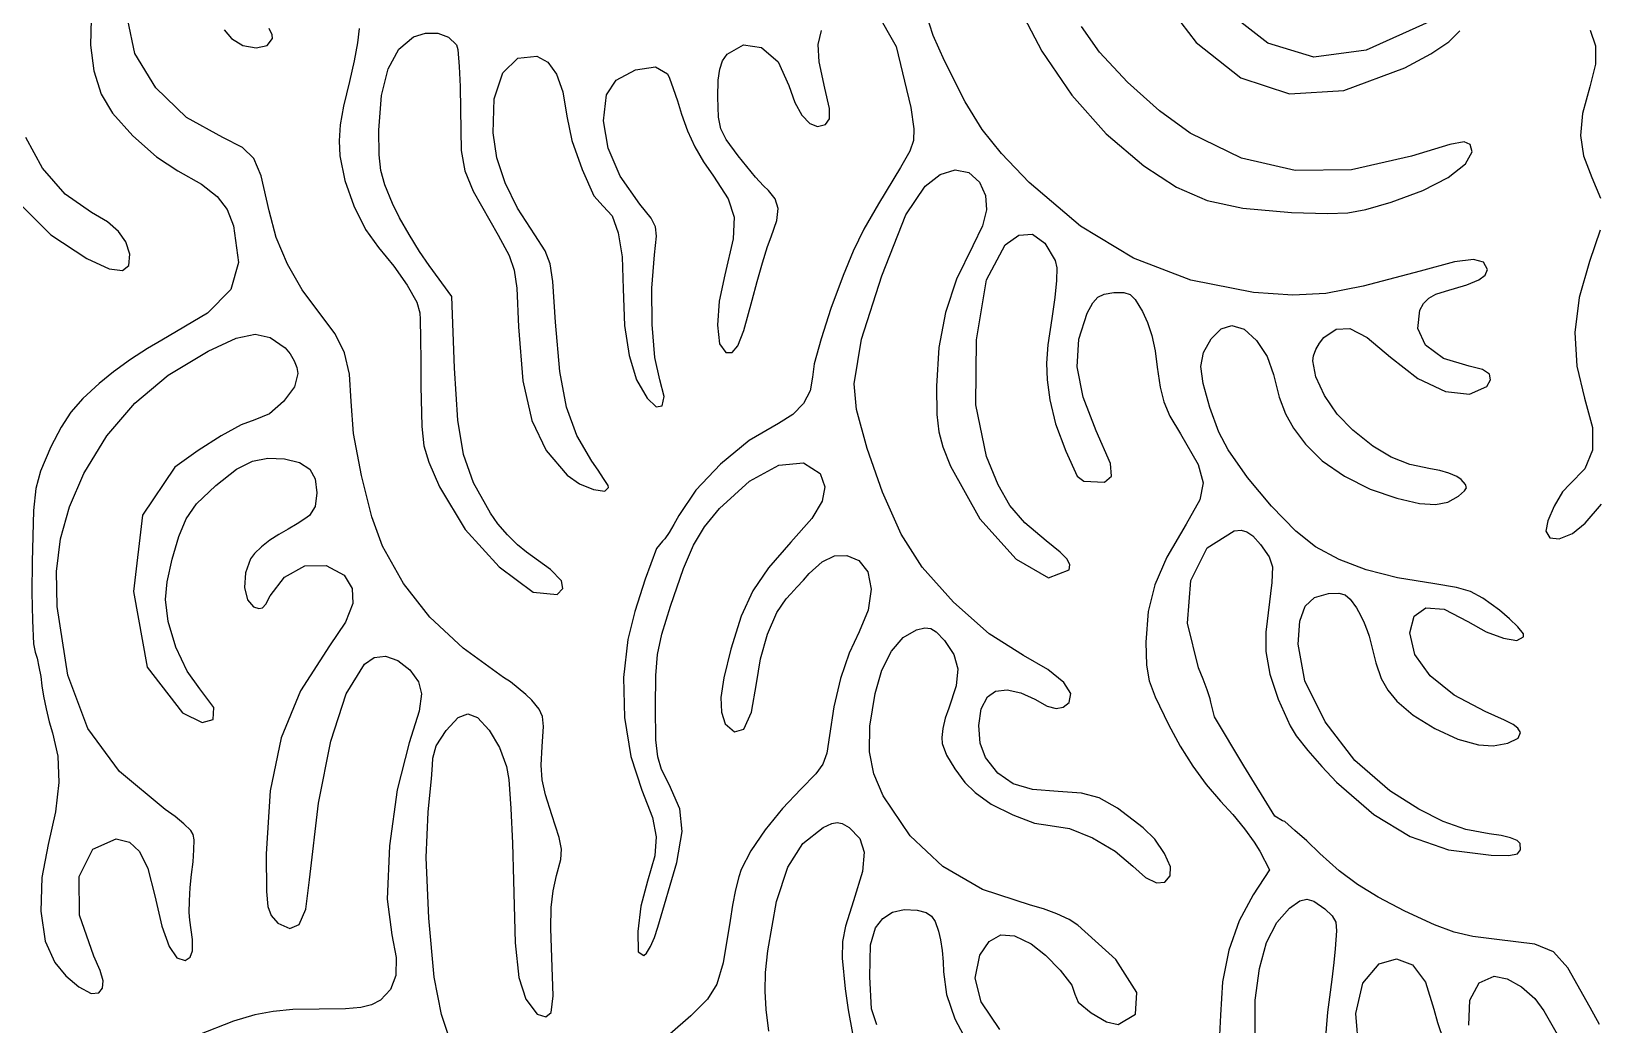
# Model space of a CAD drawing. Extents: x -744 to 286, y -828 to 175.
# Drawn here: x -514.6 to -191.9, y -233.7 to -29.1 of the extents above; entities that cross this region are included whole.
import ezdxf

# ---------------------------------------------------------------- set-up
doc = ezdxf.new("R2010")
doc.units = 0
doc.layers.get('0').update_dxf_attribs({"linetype": 'CONTINUOUS'})

msp = doc.modelspace()

# ---------------------------------------------------------------- linework, layer by layer
for p, q in [((-340.7, -24.88), (-336.54, -32.24)), ((-328.88, -29.93), (-330.39, -25.31)), ((-311.68, -23.33), (-306.54, -33.18)), ((-260, -31.54), (-269.27, -24.29)), ((-502.32, -26.62), (-502.43, -31.96)), ((-493.29, -33.69), (-494.75, -26.79)), ((-474.89, -28.75), (-473.37, -30.56)), ((-465.04, -29.78), (-465.64, -28.49)), ((-447.1, -28.52), (-447.44, -31.46)), ((-352.61, -31.79), (-351.9, -28.91)), ((-294.65, -33.38), (-298.33, -28.09)), ((-277.89, -27.3), (-274.73, -31.38)), ((-226.75, -27.12), (-239.76, -32.99)), ((-222.72, -31.23), (-220.44, -29.02)), ((-193.59, -28.88), (-192.49, -32.07)), ((-502.43, -31.96), (-501.73, -37.26)), ((-473.37, -30.56), (-471.06, -32)), ((-471.06, -32), (-468.32, -32.52)), ((-468.32, -32.52), (-466.04, -32.01)), ((-466.04, -32.01), (-464.97, -30.6)), ((-464.97, -30.6), (-465.04, -29.78)), ((-447.44, -31.46), (-448.12, -35.14)), ((-438.92, -32.8), (-435.89, -30.25)), ((-435.89, -30.25), (-433.43, -29.44)), ((-433.43, -29.44), (-430.9, -29.47)), ((-430.9, -29.47), (-428.68, -30.32)), ((-428.68, -30.32), (-427.09, -31.86)), ((-427.09, -31.86), (-426.76, -32.84)), ((-371.34, -33.78), (-367.99, -31.88)), ((-367.99, -31.88), (-364.23, -32.39)), ((-352.4, -35.4), (-352.61, -31.79)), ((-336.54, -32.24), (-333.53, -44.75)), ((-326.58, -35.17), (-328.88, -29.93)), ((-274.73, -31.38), (-265.54, -38.64)), ((-250.48, -34.43), (-260, -31.54)), ((-226.42, -33.74), (-222.72, -31.23)), ((-192.49, -32.07), (-192.53, -35.88)), ((-488.98, -40.75), (-493.29, -33.69)), ((-448.12, -35.14), (-449.13, -39.42)), ((-441.12, -36.81), (-438.92, -32.8)), ((-426.76, -32.84), (-426.5, -36.31)), ((-417.51, -37.63), (-414.42, -34.65)), ((-414.42, -34.65), (-410.53, -34.19)), ((-410.53, -34.19), (-408.25, -35.45)), ((-408.25, -35.45), (-406.46, -37.89)), ((-372.85, -36.86), (-372.27, -35.17)), ((-372.27, -35.17), (-371.34, -33.78)), ((-364.23, -32.39), (-360.83, -35.39)), ((-360.83, -35.39), (-358.61, -40.22)), ((-351.21, -40.82), (-352.4, -35.4)), ((-322.28, -43.61), (-326.58, -35.17)), ((-306.54, -33.18), (-300.34, -42.22)), ((-288.88, -39.56), (-294.65, -33.38)), ((-239.76, -32.99), (-250.48, -34.43)), ((-231.75, -36.62), (-226.42, -33.74)), ((-501.73, -37.26), (-500.23, -42.05)), ((-442.5, -42.34), (-441.12, -36.81)), ((-426.5, -36.31), (-426.31, -40.48)), ((-419.31, -42.99), (-417.51, -37.63)), ((-406.46, -37.89), (-405.14, -41.57)), ((-394.17, -39.18), (-390.21, -37.02)), ((-390.21, -37.02), (-386.11, -36.42)), ((-386.11, -36.42), (-383.62, -37.86)), ((-383.62, -37.86), (-383.2, -38.73)), ((-383.2, -38.73), (-382.43, -40.85)), ((-373.15, -39.17), (-372.85, -36.86)), ((-265.54, -38.64), (-255.49, -41.98)), ((-244.31, -41.28), (-231.75, -36.62)), ((-192.53, -35.88), (-193.7, -40.54)), ((-482.65, -46.86), (-488.98, -40.75)), ((-449.13, -39.42), (-450.34, -44.51)), ((-426.31, -40.48), (-426.25, -45.17)), ((-405.14, -41.57), (-404.31, -46.59)), ((-396.16, -42.17), (-394.17, -39.18)), ((-382.43, -40.85), (-381.56, -43.4)), ((-373.24, -42.62), (-373.15, -39.17)), ((-358.61, -40.22), (-357.4, -43.72)), ((-350.27, -44.97), (-351.21, -40.82)), ((-282.29, -45.49), (-288.88, -39.56)), ((-255.49, -41.98), (-244.31, -41.28)), ((-193.7, -40.54), (-195.2, -46.04)), ((-500.23, -42.05), (-497.92, -45.94)), ((-450.34, -44.51), (-451.01, -48.37)), ((-443.03, -49.48), (-442.5, -42.34)), ((-426.25, -45.17), (-426.08, -53.64)), ((-419.53, -50.02), (-419.31, -42.99)), ((-396.8, -47.54), (-396.16, -42.17)), ((-381.56, -43.4), (-380.7, -46.17)), ((-373.11, -46.76), (-373.24, -42.62)), ((-357.4, -43.72), (-355.94, -46.39)), ((-350.26, -47.14), (-350.27, -44.97)), ((-333.53, -44.75), (-332.89, -49.16)), ((-318.8, -49.28), (-322.28, -43.61)), ((-300.34, -42.22), (-293.28, -50.18)), ((-497.92, -45.94), (-493.71, -50.63)), ((-475.21, -50.98), (-482.65, -46.86)), ((-451.01, -48.37), (-451.23, -51.62)), ((-404.31, -46.59), (-403.3, -51.58)), ((-395.85, -53.17), (-396.8, -47.54)), ((-380.7, -46.17), (-379.51, -49.56)), ((-372.63, -49.16), (-373.11, -46.76)), ((-355.94, -46.39), (-354.33, -48.1)), ((-354.33, -48.1), (-352.69, -48.67)), ((-352.69, -48.67), (-351.06, -48.25)), ((-351.06, -48.25), (-350.26, -47.14)), ((-275.96, -50.05), (-282.29, -45.49)), ((-195.2, -46.04), (-195.61, -50.55)), ((-512.33, -57.29), (-515.75, -50.98)), ((-493.71, -50.63), (-488.87, -54.97)), ((-471.13, -52.99), (-475.21, -50.98)), ((-451.23, -51.62), (-451.07, -54.75)), ((-443, -54.52), (-443.03, -49.48)), ((-418.73, -55.14), (-419.53, -50.02)), ((-403.3, -51.58), (-401.21, -57.57)), ((-379.51, -49.56), (-378, -52.86)), ((-371.53, -51.35), (-372.63, -49.16)), ((-369.05, -54.76), (-371.53, -51.35)), ((-332.96, -51.59), (-333.7, -53.8)), ((-332.89, -49.16), (-332.96, -51.59)), ((-314.85, -54.24), (-318.8, -49.28)), ((-293.28, -50.18), (-285.54, -56.83)), ((-265.38, -55.21), (-275.96, -50.05)), ((-195.61, -50.55), (-194.98, -54.73)), ((-468.8, -55.28), (-471.13, -52.99)), ((-451.07, -54.75), (-450.08, -59.81)), ((-442.66, -57.78), (-443, -54.52)), ((-426.08, -53.64), (-425.38, -57.86)), ((-393.33, -58.92), (-395.85, -53.17)), ((-378, -52.86), (-376.21, -56)), ((-367.29, -56.96), (-369.05, -54.76)), ((-333.7, -53.8), (-335.64, -57.17)), ((-309.1, -60.23), (-314.85, -54.24)), ((-230.36, -54.83), (-242.76, -57.59)), ((-222.52, -52.4), (-230.36, -54.83)), ((-219.54, -51.84), (-222.52, -52.4)), ((-218.3, -52.41), (-219.54, -51.84)), ((-219.25, -56.4), (-217.93, -53.88)), ((-217.93, -53.88), (-218.3, -52.41)), ((-194.98, -54.73), (-193.27, -59.17)), ((-507.65, -62.65), (-512.33, -57.29)), ((-488.87, -54.97), (-484.46, -57.82)), ((-484.46, -57.82), (-479.56, -60.58)), ((-467.27, -58.88), (-468.8, -55.28)), ((-441.84, -60.74), (-442.66, -57.78)), ((-425.38, -57.86), (-423.62, -62.04)), ((-417.06, -60.27), (-418.73, -55.14)), ((-401.21, -57.57), (-398.76, -63)), ((-376.21, -56), (-374.17, -58.93)), ((-365.49, -59.1), (-367.29, -56.96)), ((-335.64, -57.17), (-340.19, -64.63)), ((-327.47, -58.56), (-324.34, -57.6)), ((-324.34, -57.6), (-321.54, -58.17)), ((-285.54, -56.83), (-278.78, -61.19)), ((-254.38, -57.73), (-265.38, -55.21)), ((-242.76, -57.59), (-254.38, -57.73)), ((-222.86, -59.17), (-219.25, -56.4)), ((-479.56, -60.58), (-476.38, -63.09)), ((-465.67, -66.1), (-467.27, -58.88)), ((-450.08, -59.81), (-448.24, -65.07)), ((-440.26, -64.57), (-441.84, -60.74)), ((-414.48, -65.53), (-417.06, -60.27)), ((-389.28, -64.66), (-393.33, -58.92)), ((-374.17, -58.93), (-371.11, -63.59)), ((-363.86, -60.9), (-365.49, -59.1)), ((-362.8, -61.91), (-363.86, -60.9)), ((-334.52, -66.92), (-330.54, -60.96)), ((-330.54, -60.96), (-327.47, -58.56)), ((-321.54, -58.17), (-319.36, -60.14)), ((-319.36, -60.14), (-318.13, -62.92)), ((-298.58, -69.21), (-309.1, -60.23)), ((-278.78, -61.19), (-272.46, -63.91)), ((-228.08, -61.89), (-222.86, -59.17)), ((-193.27, -59.17), (-191.46, -63.47)), ((-502.2, -66.44), (-507.65, -62.65)), ((-476.38, -63.09), (-474.31, -65.81)), ((-423.62, -62.04), (-418.49, -71.07)), ((-398.76, -63), (-396.83, -65.12)), ((-371.11, -63.59), (-369.89, -67.37)), ((-361.41, -63.62), (-362.8, -61.91)), ((-360.85, -65.58), (-361.41, -63.62)), ((-318.13, -62.92), (-317.9, -65.83)), ((-272.46, -63.91), (-265.14, -65.5)), ((-239.79, -65.81), (-234.59, -64.31)), ((-234.59, -64.31), (-228.08, -61.89)), ((-516.5, -65.09), (-510.61, -71.02)), ((-498.95, -68.36), (-502.2, -66.44)), ((-474.31, -65.81), (-472.97, -69.14)), ((-464.21, -71.53), (-465.67, -66.1)), ((-448.24, -65.07), (-445.82, -69.9)), ((-438.81, -67.48), (-440.26, -64.57)), ((-436.83, -70.97), (-438.81, -67.48)), ((-410.92, -71.02), (-414.48, -65.53)), ((-396.83, -65.12), (-395.02, -67.11)), ((-395.02, -67.11), (-393.75, -70.59)), ((-386.96, -67.6), (-389.28, -64.66)), ((-386.1, -69.34), (-386.96, -67.6)), ((-369.89, -67.37), (-370.07, -71.83)), ((-361.12, -68.07), (-360.85, -65.58)), ((-340.19, -64.63), (-343.16, -69.86)), ((-339.48, -79.43), (-334.52, -66.92)), ((-317.9, -65.83), (-318.73, -69.17)), ((-265.14, -65.5), (-255.09, -66.38)), ((-255.09, -66.38), (-247.72, -66.64)), ((-247.72, -66.64), (-243.51, -66.48)), ((-243.51, -66.48), (-239.79, -65.81)), ((-496.67, -70.32), (-498.95, -68.36)), ((-495.19, -72.48), (-496.67, -70.32)), ((-472.97, -69.14), (-471.97, -76.68)), ((-445.82, -69.9), (-443.1, -73.65)), ((-434.68, -74.45), (-436.83, -70.97)), ((-393.75, -70.59), (-392.98, -75.53)), ((-385.9, -71.3), (-386.1, -69.34)), ((-362.28, -71.4), (-361.12, -68.07)), ((-343.16, -69.86), (-345.38, -74.4)), ((-318.73, -69.17), (-320.7, -73.25)), ((-311.24, -71.05), (-308.46, -70.9)), ((-308.46, -70.9), (-305.89, -72.7)), ((-287.62, -75.85), (-298.58, -69.21)), ((-191.56, -70.06), (-193.75, -76.51)), ((-510.61, -71.02), (-503.17, -75.86)), ((-494.37, -74.99), (-495.19, -72.48)), ((-461.89, -77.04), (-464.21, -71.53)), ((-443.1, -73.65), (-439.95, -77.45)), ((-418.49, -71.07), (-416.23, -75.3)), ((-408.83, -74.31), (-410.92, -71.02)), ((-386.28, -75.16), (-385.9, -71.3)), ((-370.07, -71.83), (-371.82, -79.22)), ((-364.06, -76.76), (-363.02, -73.41)), ((-363.02, -73.41), (-362.28, -71.4)), ((-320.7, -73.25), (-324.07, -80.14)), ((-317.91, -80.25), (-314.04, -73.05)), ((-314.04, -73.05), (-311.24, -71.05)), ((-305.89, -72.7), (-303.77, -76.33)), ((-503.17, -75.86), (-498.58, -77.98)), ((-495.86, -78.38), (-494.54, -77.33)), ((-494.54, -77.33), (-494.37, -74.99)), ((-471.97, -76.68), (-473.57, -82.26)), ((-458.83, -82.35), (-461.89, -77.04)), ((-439.95, -77.45), (-437.23, -81.37)), ((-432.69, -77.36), (-434.68, -74.45)), ((-428.03, -83.74), (-432.69, -77.36)), ((-416.23, -75.3), (-415.18, -78.3)), ((-407.79, -76.97), (-408.83, -74.31)), ((-407.22, -80.6), (-407.79, -76.97)), ((-392.98, -75.53), (-392.75, -82.15)), ((-386.83, -82), (-386.28, -75.16)), ((-365.17, -80.62), (-364.06, -76.76)), ((-345.38, -74.4), (-347.45, -79.37)), ((-303.77, -76.33), (-303.46, -77.8)), ((-275.86, -80.34), (-287.62, -75.85)), ((-221.55, -76.6), (-228.58, -78.46)), ((-217.63, -76.09), (-221.55, -76.6)), ((-215.58, -76.66), (-217.63, -76.09)), ((-214.75, -78.16), (-215.58, -76.66)), ((-193.75, -76.51), (-195.87, -83.93)), ((-498.58, -77.98), (-495.86, -78.38)), ((-415.18, -78.3), (-414.66, -82)), ((-406.65, -89.02), (-407.22, -80.6)), ((-371.82, -79.22), (-372.98, -84.67)), ((-366.2, -84.5), (-365.17, -80.62)), ((-347.45, -79.37), (-349.95, -86.2)), ((-343.65, -92.5), (-339.48, -79.43)), ((-324.07, -80.14), (-326.37, -86.98)), ((-319.97, -92.67), (-317.91, -80.25)), ((-303.51, -80.43), (-303.84, -83.89)), ((-303.46, -77.8), (-303.51, -80.43)), ((-262.94, -82.86), (-275.86, -80.34)), ((-228.58, -78.46), (-240.34, -81.61)), ((-219.01, -81.32), (-216.54, -80.31)), ((-216.54, -80.31), (-215.21, -79.32)), ((-215.21, -79.32), (-214.75, -78.16)), ((-473.57, -82.26), (-478.31, -87.13)), ((-455.18, -87.2), (-458.83, -82.35)), ((-437.23, -81.37), (-435.23, -84.88)), ((-427.47, -98.46), (-428.03, -83.74)), ((-414.66, -82), (-414.28, -89.95)), ((-392.75, -82.15), (-392.45, -89.66)), ((-386.79, -89.47), (-386.83, -82)), ((-303.84, -83.89), (-304.48, -88.23)), ((-296, -85.01), (-294.96, -83.84)), ((-294.96, -83.84), (-293.66, -83.21)), ((-293.66, -83.21), (-291.71, -82.88)), ((-291.71, -82.88), (-289.62, -82.86)), ((-289.62, -82.86), (-288.35, -83.29)), ((-288.35, -83.29), (-287.29, -84.35)), ((-254.81, -83.41), (-262.94, -82.86)), ((-248.05, -83.07), (-254.81, -83.41)), ((-240.34, -81.61), (-248.05, -83.07)), ((-226.85, -84.07), (-225.4, -83.26)), ((-225.4, -83.26), (-223.38, -82.58)), ((-223.38, -82.58), (-219.01, -81.32)), ((-478.31, -87.13), (-487.75, -92.7)), ((-435.23, -84.88), (-434.63, -87.08)), ((-434.63, -87.08), (-434.58, -88.46)), ((-372.98, -84.67), (-373.32, -89.59)), ((-367.89, -90.7), (-366.2, -84.5)), ((-349.95, -86.2), (-351.97, -92.42)), ((-326.37, -86.98), (-327.7, -94.19)), ((-297.19, -87.17), (-296, -85.01)), ((-287.29, -84.35), (-285.81, -86.78)), ((-285.81, -86.78), (-284.75, -89.05)), ((-229.12, -90.3), (-228.68, -86.51)), ((-228.68, -86.51), (-227.9, -85.12)), ((-227.9, -85.12), (-226.85, -84.07)), ((-195.87, -83.93), (-196.74, -91.15)), ((-452.05, -91.41), (-455.18, -87.2)), ((-434.58, -88.46), (-434.51, -92.38)), ((-414.28, -89.95), (-413.4, -101.08)), ((-405.76, -99.18), (-406.65, -89.02)), ((-392.45, -89.66), (-391.52, -95.88)), ((-386.24, -96.31), (-386.79, -89.47)), ((-373.32, -89.59), (-372.88, -93.43)), ((-304.48, -88.23), (-305.29, -93.66)), ((-298.93, -92.49), (-297.19, -87.17)), ((-284.75, -89.05), (-283.87, -91.77)), ((-271.68, -92.42), (-269.56, -90.37)), ((-269.56, -90.37), (-267.36, -89.67)), ((-267.36, -89.67), (-264.87, -90.44)), ((-245.94, -90.41), (-243.07, -90.33)), ((-243.07, -90.33), (-239.52, -92.14)), ((-227.49, -93.74), (-229.12, -90.3)), ((-487.75, -92.7), (-490.7, -94.39)), ((-478.24, -94.97), (-472.42, -92.31)), ((-472.42, -92.31), (-468.52, -91.47)), ((-468.52, -91.47), (-465.41, -92.13)), ((-465.41, -92.13), (-462.38, -94.31)), ((-450.13, -95.32), (-452.05, -91.41)), ((-434.51, -92.38), (-434.44, -97.04)), ((-372.88, -93.43), (-371.57, -95.28)), ((-369.13, -93.9), (-367.89, -90.7)), ((-351.97, -92.42), (-353.4, -97.57)), ((-345.16, -101.67), (-343.65, -92.5)), ((-320.12, -106), (-319.97, -92.67)), ((-299.23, -98.19), (-298.93, -92.49)), ((-283.87, -91.77), (-283.19, -94.87)), ((-273.22, -95.23), (-271.68, -92.42)), ((-264.87, -90.44), (-262.31, -92.75)), ((-262.31, -92.75), (-260.15, -96.05)), ((-250.07, -94.66), (-249.35, -93.32)), ((-249.35, -93.32), (-248.48, -92.15)), ((-248.48, -92.15), (-245.94, -90.41)), ((-239.52, -92.14), (-234.75, -96.21)), ((-196.74, -91.15), (-196.37, -98.09)), ((-494.22, -96.71), (-497.73, -99.24)), ((-490.7, -94.39), (-494.22, -96.71)), ((-486.42, -99.93), (-478.24, -94.97)), ((-462.38, -94.31), (-461.34, -95.54)), ((-461.34, -95.54), (-460.5, -96.95)), ((-449.12, -99.69), (-450.13, -95.32)), ((-391.52, -95.88), (-389.98, -100.88)), ((-385.18, -100.87), (-386.24, -96.31)), ((-371.57, -95.28), (-370.3, -95.25)), ((-370.3, -95.25), (-369.13, -93.9)), ((-327.7, -94.19), (-328.18, -102.17)), ((-305.29, -93.66), (-305.58, -97.46)), ((-283.19, -94.87), (-282.74, -98.28)), ((-273.75, -98.15), (-273.22, -95.23)), ((-260.15, -96.05), (-258.83, -99.79)), ((-250.72, -96.98), (-250.57, -95.95)), ((-250.57, -95.95), (-250.07, -94.66)), ((-234.75, -96.21), (-229.1, -100.63)), ((-223.83, -96.45), (-227.49, -93.74)), ((-218.53, -98.08), (-223.83, -96.45)), ((-497.73, -99.24), (-500.66, -101.6)), ((-493.34, -105.71), (-486.42, -99.93)), ((-460.5, -96.95), (-459.93, -98.36)), ((-459.75, -99.59), (-460.46, -102.33)), ((-459.93, -98.36), (-459.75, -99.59)), ((-448.77, -105.33), (-449.12, -99.69)), ((-434.44, -97.04), (-434.38, -102.17)), ((-426.79, -109.17), (-427.47, -98.46)), ((-404.38, -106.52), (-405.76, -99.18)), ((-353.4, -97.57), (-353.75, -100.31)), ((-305.58, -97.46), (-305.45, -100.89)), ((-298.04, -104.44), (-299.23, -98.19)), ((-282.74, -98.28), (-282.18, -102.39)), ((-273.33, -101.6), (-273.75, -98.15)), ((-258.83, -99.79), (-257.63, -104.48)), ((-250.12, -100.25), (-250.72, -96.98)), ((-215.8, -98.77), (-218.53, -98.08)), ((-214.36, -99.73), (-215.8, -98.77)), ((-214.1, -100.91), (-214.36, -99.73)), ((-196.37, -98.09), (-194.75, -104.67)), ((-500.66, -101.6), (-504.05, -104.74)), ((-460.46, -102.33), (-462.66, -105.34)), ((-434.38, -102.17), (-434.21, -110.5)), ((-413.4, -101.08), (-411.58, -109.24)), ((-389.98, -100.88), (-387.8, -104.67)), ((-384.27, -104.3), (-385.18, -100.87)), ((-354.21, -103.16), (-355.57, -105.77)), ((-353.75, -100.31), (-354.21, -103.16)), ((-344.71, -106.96), (-345.16, -101.67)), ((-328.18, -102.17), (-328.12, -108.03)), ((-305.45, -100.89), (-304.9, -104.98)), ((-282.18, -102.39), (-281.4, -105.43)), ((-271.9, -106.61), (-273.33, -101.6)), ((-248.32, -104.09), (-250.12, -100.25)), ((-229.1, -100.63), (-223.39, -103.27)), ((-223.39, -103.27), (-218.43, -103.85)), ((-218.43, -103.85), (-214.91, -102.26)), ((-214.91, -102.26), (-214.1, -100.91)), ((-504.05, -104.74), (-506.49, -107.52)), ((-499.1, -112.44), (-493.34, -105.71)), ((-462.66, -105.34), (-465.61, -107.86)), ((-448.26, -111.92), (-448.77, -105.33)), ((-387.8, -104.67), (-385.93, -106.43)), ((-385.93, -106.43), (-384.68, -106.2)), ((-384.68, -106.2), (-384.27, -104.3)), ((-355.57, -105.77), (-357.78, -108.03)), ((-317.92, -116.67), (-320.12, -106)), ((-304.9, -104.98), (-303.68, -109.94)), ((-295.35, -111.37), (-298.04, -104.44)), ((-281.4, -105.43), (-280.13, -108.34)), ((-257.63, -104.48), (-256.37, -107.85)), ((-245.67, -107.94), (-248.32, -104.09)), ((-194.75, -104.67), (-193.15, -110.68)), ((-506.49, -107.52), (-508.51, -110.6)), ((-468.61, -109.14), (-471.38, -110.13)), ((-465.61, -107.86), (-468.61, -109.14)), ((-425.61, -116.26), (-426.79, -109.17)), ((-411.58, -109.24), (-408.62, -115.46)), ((-402.28, -112.34), (-404.38, -106.52)), ((-357.78, -108.03), (-360.75, -109.86)), ((-342.52, -115.03), (-344.71, -106.96)), ((-328.12, -108.03), (-327.76, -111.6)), ((-280.13, -108.34), (-277.99, -112.03)), ((-270.04, -111.64), (-271.9, -106.61)), ((-256.37, -107.85), (-254.71, -110.8)), ((-242.49, -111.25), (-245.67, -107.94)), ((-508.51, -110.6), (-510.59, -114.65)), ((-503.82, -120.19), (-499.1, -112.44)), ((-475.54, -112.41), (-480.27, -115.4)), ((-471.38, -110.13), (-475.54, -112.41)), ((-446.66, -120.57), (-448.26, -111.92)), ((-434.21, -110.5), (-433.78, -114.48)), ((-399.18, -117.63), (-402.28, -112.34)), ((-360.75, -109.86), (-366.77, -113.4)), ((-327.76, -111.6), (-326.94, -114.7)), ((-303.68, -109.94), (-301.59, -115.6)), ((-292.38, -118.08), (-295.35, -111.37)), ((-277.99, -112.03), (-274.36, -118.33)), ((-268.14, -115.33), (-270.04, -111.64)), ((-254.71, -110.8), (-252.25, -114.1)), ((-238.35, -114.56), (-242.49, -111.25)), ((-193.15, -110.68), (-193.13, -115.39)), ((-510.59, -114.65), (-512.75, -119.68)), ((-480.27, -115.4), (-485.05, -118.85)), ((-433.78, -114.48), (-432.79, -117.86)), ((-408.62, -115.46), (-404.26, -120.53)), ((-366.77, -113.4), (-372.71, -118.22)), ((-339.32, -124.03), (-342.52, -115.03)), ((-326.94, -114.7), (-325.34, -118.67)), ((-301.59, -115.6), (-299.26, -120.73)), ((-264.19, -121), (-268.14, -115.33)), ((-252.25, -114.1), (-248.76, -117.56)), ((-234.58, -116.84), (-238.35, -114.56)), ((-193.13, -115.39), (-194.69, -119.19)), ((-485.05, -118.85), (-491.72, -128.74)), ((-476.65, -122.66), (-472.36, -119.28)), ((-472.36, -119.28), (-469.08, -117.62)), ((-469.08, -117.62), (-465.92, -117)), ((-465.92, -117), (-462.5, -117.13)), ((-462.5, -117.13), (-459.4, -117.92)), ((-459.4, -117.92), (-457.28, -119.29)), ((-457.28, -119.29), (-456.15, -121.26)), ((-432.79, -117.86), (-430.57, -122.91)), ((-423.54, -122.09), (-425.61, -116.26)), ((-397.87, -119.51), (-399.18, -117.63)), ((-372.71, -118.22), (-377.81, -123.61)), ((-366.73, -121.74), (-360.66, -118.48)), ((-360.66, -118.48), (-355.6, -117.98)), ((-355.6, -117.98), (-352.17, -120.16)), ((-325.34, -118.67), (-319.26, -129.49)), ((-315.54, -122.52), (-317.92, -116.67)), ((-292.17, -120.75), (-292.38, -118.08)), ((-274.36, -118.33), (-273.31, -122.07)), ((-248.76, -117.56), (-244.19, -120.74)), ((-230.77, -118.32), (-234.58, -116.84)), ((-226.51, -119.19), (-230.77, -118.32)), ((-224.57, -119.54), (-226.51, -119.19)), ((-194.69, -119.19), (-197.82, -122.39)), ((-512.75, -119.68), (-513.72, -123.26)), ((-506.78, -127.03), (-503.82, -120.19)), ((-456.15, -121.26), (-455.8, -124.15)), ((-444.53, -129.08), (-446.66, -120.57)), ((-420.09, -128.35), (-423.54, -122.09)), ((-404.26, -120.53), (-401.73, -122.29)), ((-401.73, -122.29), (-398.83, -123.5)), ((-396.76, -121.19), (-397.87, -119.51)), ((-395.86, -122.63), (-396.76, -121.19)), ((-395.75, -123.04), (-395.86, -122.63)), ((-372.89, -127.37), (-366.73, -121.74)), ((-352.17, -120.16), (-351.24, -122.91)), ((-313.09, -126.77), (-315.54, -122.52)), ((-299.26, -120.73), (-297.84, -121.76)), ((-297.84, -121.76), (-293.63, -121.96)), ((-293.63, -121.96), (-292.17, -120.75)), ((-273.31, -122.07), (-273.98, -125.57)), ((-259.24, -126.91), (-264.19, -121)), ((-244.19, -120.74), (-238.93, -123.39)), ((-222.68, -120.1), (-224.57, -119.54)), ((-221.08, -120.76), (-222.68, -120.1)), ((-220.14, -121.43), (-221.08, -120.76)), ((-219.25, -122.44), (-220.14, -121.43)), ((-219.1, -123.09), (-219.25, -122.44)), ((-197.82, -122.39), (-199.32, -123.97)), ((-513.72, -123.26), (-514.16, -127.8)), ((-480.59, -126.45), (-476.65, -122.66)), ((-455.8, -124.15), (-456.2, -126.99)), ((-430.57, -122.91), (-425.28, -131.68)), ((-398.83, -123.5), (-396.53, -123.83)), ((-396.53, -123.83), (-395.75, -123.04)), ((-377.81, -123.61), (-381.29, -128.85)), ((-351.74, -125.87), (-353.9, -129.45)), ((-351.24, -122.91), (-351.74, -125.87)), ((-335.46, -132.67), (-339.32, -124.03)), ((-273.98, -125.57), (-276.78, -130.61)), ((-238.93, -123.39), (-233.4, -125.28)), ((-233.4, -125.28), (-228.77, -126.32)), ((-222.92, -126.09), (-220.74, -124.87)), ((-220.74, -124.87), (-219.45, -123.74)), ((-219.45, -123.74), (-219.1, -123.09)), ((-199.32, -123.97), (-201, -126.87)), ((-514.16, -127.8), (-514.44, -138.34)), ((-508.63, -133.64), (-506.78, -127.03)), ((-491.72, -128.74), (-493.58, -144.47)), ((-482.73, -129.5), (-480.59, -126.45)), ((-457.37, -128.8), (-458.29, -129.49)), ((-456.2, -126.99), (-457.37, -128.8)), ((-442.3, -135.16), (-444.53, -129.08)), ((-418.52, -130.53), (-420.09, -128.35)), ((-381.29, -128.85), (-382.28, -130.69)), ((-375.99, -131.17), (-372.89, -127.37)), ((-309.99, -130.35), (-313.09, -126.77)), ((-254.23, -132.07), (-259.24, -126.91)), ((-228.77, -126.32), (-225.47, -126.57)), ((-225.47, -126.57), (-222.92, -126.09)), ((-201, -126.87), (-202.35, -129.93)), ((-194.61, -130.42), (-191.24, -126.47)), ((-484.24, -133.12), (-482.73, -129.5)), ((-461.73, -131.66), (-463.62, -132.75)), ((-459.87, -130.53), (-461.73, -131.66)), ((-458.29, -129.49), (-459.87, -130.53)), ((-425.28, -131.68), (-418.27, -139.41)), ((-416.54, -132.83), (-418.52, -130.53)), ((-383.27, -132.33), (-384.15, -133.65)), ((-382.28, -130.69), (-383.27, -132.33)), ((-378.26, -134.91), (-375.99, -131.17)), ((-353.9, -129.45), (-358.19, -134.3)), ((-319.26, -129.49), (-311.81, -137.84)), ((-305.62, -134.07), (-309.99, -130.35)), ((-276.78, -130.61), (-280.81, -137.42)), ((-272.44, -135.51), (-266.89, -131.99)), ((-266.89, -131.99), (-265.48, -131.85)), ((-265.48, -131.85), (-264.3, -132.16)), ((-264.3, -132.16), (-263.08, -133.04)), ((-250.18, -135.26), (-254.23, -132.07)), ((-202.35, -129.93), (-202.75, -132.08)), ((-202.75, -132.08), (-201.91, -133.39)), ((-197.23, -132.54), (-194.61, -130.42)), ((-509.45, -140.38), (-508.63, -133.64)), ((-485.62, -137.8), (-484.24, -133.12)), ((-467.25, -135.28), (-468.69, -136.64)), ((-465.48, -133.91), (-467.25, -135.28)), ((-463.62, -132.75), (-465.48, -133.91)), ((-438.01, -142.85), (-442.3, -135.16)), ((-414.47, -134.89), (-416.54, -132.83)), ((-412.65, -136.35), (-414.47, -134.89)), ((-384.64, -134.11), (-385.88, -135.6)), ((-384.15, -133.65), (-384.64, -134.11)), ((-380.35, -139.75), (-378.26, -134.91)), ((-358.19, -134.3), (-362.83, -139.6)), ((-331.18, -139.44), (-335.46, -132.67)), ((-302.73, -136.36), (-305.62, -134.07)), ((-275.87, -142.23), (-272.44, -135.51)), ((-263.08, -133.04), (-261.48, -134.77)), ((-261.48, -134.77), (-259.68, -137.32)), ((-245.28, -137.91), (-250.18, -135.26)), ((-201.91, -133.39), (-199.96, -133.63)), ((-199.96, -133.63), (-197.23, -132.54)), ((-514.44, -138.34), (-514.5, -144.71)), ((-486.63, -142.5), (-485.62, -137.8)), ((-469.48, -137.75), (-470.5, -140.62)), ((-468.69, -136.64), (-469.48, -137.75)), ((-407.69, -139.93), (-412.65, -136.35)), ((-385.88, -135.6), (-388.2, -141.91)), ((-354.41, -140.8), (-351.76, -138.4)), ((-351.76, -138.4), (-349.2, -137.16)), ((-349.2, -137.16), (-346.7, -137.08)), ((-346.7, -137.08), (-344.24, -138.09)), ((-344.24, -138.09), (-342.35, -140.43)), ((-311.81, -137.84), (-305.15, -141.65)), ((-301.29, -137.83), (-302.73, -136.36)), ((-300.76, -138.96), (-301.29, -137.83)), ((-280.81, -137.42), (-283.28, -143.08)), ((-259.68, -137.32), (-259.04, -139.43)), ((-239.73, -140.02), (-245.28, -137.91)), ((-509.3, -147.6), (-509.45, -140.38)), ((-470.5, -140.62), (-470.71, -143.64)), ((-465.42, -145.4), (-462.46, -141.49)), ((-462.46, -141.49), (-458.3, -139.22)), ((-458.3, -139.22), (-453.89, -139.1)), ((-453.89, -139.1), (-450.21, -141.12)), ((-450.21, -141.12), (-448.57, -143.84)), ((-418.27, -139.41), (-411.25, -144.64)), ((-405.42, -142.27), (-407.69, -139.93)), ((-388.2, -141.91), (-390.36, -148.61)), ((-383.02, -147.48), (-380.35, -139.75)), ((-362.83, -139.6), (-366.04, -144.36)), ((-355.63, -142.15), (-354.41, -140.8)), ((-342.35, -140.43), (-341.67, -144)), ((-324.73, -146.68), (-331.18, -139.44)), ((-305.15, -141.65), (-300.91, -140.01)), ((-300.91, -140.01), (-300.76, -138.96)), ((-259.04, -139.43), (-259.13, -142.6)), ((-233.27, -141.67), (-239.73, -140.02)), ((-225.58, -142.93), (-233.27, -141.67)), ((-514.5, -144.71), (-514.39, -150.47)), ((-493.58, -144.47), (-490.77, -160.03)), ((-486.97, -146.11), (-486.63, -142.5)), ((-470.71, -143.64), (-470.14, -146.17)), ((-448.57, -143.84), (-448.42, -146.97)), ((-432.54, -149.79), (-438.01, -142.85)), ((-411.25, -144.64), (-406.34, -145.07)), ((-406.34, -145.07), (-405.18, -143.86)), ((-405.18, -143.86), (-405.42, -142.27)), ((-366.04, -144.36), (-368.45, -149.59)), ((-359.15, -145.96), (-358.22, -144.97)), ((-358.22, -144.97), (-356.97, -143.61)), ((-356.97, -143.61), (-355.63, -142.15)), ((-341.67, -144), (-342.29, -148.32)), ((-283.28, -143.08), (-284.6, -148.6)), ((-276.54, -150.99), (-275.87, -142.23)), ((-259.13, -142.6), (-260.39, -152.82)), ((-250.4, -145.69), (-247.49, -144.87)), ((-247.49, -144.87), (-245.38, -144.82)), ((-245.38, -144.82), (-244.07, -145.17)), ((-244.07, -145.17), (-243.01, -146.05)), ((-221.11, -143.66), (-225.58, -142.93)), ((-218.25, -144.5), (-221.11, -143.66)), ((-215.69, -145.87), (-218.25, -144.5)), ((-507.08, -161.74), (-509.3, -147.6)), ((-486.46, -150.69), (-486.97, -146.11)), ((-470.14, -146.17), (-468.85, -147.62)), ((-468.85, -147.62), (-467.79, -148)), ((-467.79, -148), (-467.02, -147.85)), ((-467.02, -147.85), (-466.32, -147.12)), ((-466.32, -147.12), (-465.42, -145.4)), ((-448.42, -146.97), (-449.91, -150.79)), ((-384.76, -153.26), (-383.02, -147.48)), ((-361.13, -148.82), (-359.15, -145.96)), ((-342.29, -148.32), (-344.17, -152.8)), ((-317.38, -153.17), (-324.73, -146.68)), ((-253.4, -150.56), (-252.32, -147.49)), ((-252.32, -147.49), (-250.4, -145.69)), ((-243.01, -146.05), (-241.75, -147.87)), ((-241.75, -147.87), (-240.92, -149.32)), ((-229.84, -149.53), (-227.47, -147.81)), ((-227.47, -147.81), (-223.69, -148.15)), ((-223.69, -148.15), (-218.76, -150.66)), ((-212.3, -148.35), (-215.69, -145.87)), ((-210.19, -150.11), (-212.3, -148.35)), ((-514.39, -150.47), (-514.19, -155.28)), ((-484.86, -155.94), (-486.46, -150.69)), ((-449.91, -150.79), (-453.23, -155.67)), ((-425.71, -156.17), (-432.54, -149.79)), ((-390.36, -148.61), (-391.77, -154.37)), ((-368.45, -149.59), (-370.6, -156.36)), ((-362.99, -153.24), (-361.13, -148.82)), ((-284.6, -148.6), (-285.07, -154.9)), ((-274.23, -160.17), (-276.54, -150.99)), ((-253.73, -155.35), (-253.4, -150.56)), ((-240.92, -149.32), (-240.13, -150.94)), ((-240.13, -150.94), (-239.49, -152.48)), ((-230.75, -153.01), (-229.84, -149.53)), ((-218.76, -150.66), (-214.99, -152.78)), ((-208.52, -151.77), (-210.19, -150.11)), ((-391.77, -154.37), (-392.69, -162.17)), ((-385.65, -157.42), (-384.76, -153.26)), ((-364.47, -158.34), (-362.99, -153.24)), ((-344.17, -152.8), (-346.21, -157.18)), ((-337.48, -156.79), (-335.07, -153.96)), ((-335.07, -153.96), (-332.32, -152.36)), ((-332.32, -152.36), (-330.59, -151.95)), ((-330.59, -151.95), (-329.41, -152.07)), ((-329.41, -152.07), (-328.26, -152.8)), ((-328.26, -152.8), (-326.57, -154.55)), ((-326.57, -154.55), (-324.64, -157.42)), ((-310.33, -157.67), (-317.38, -153.17)), ((-285.07, -154.9), (-284.94, -159.67)), ((-260.39, -152.82), (-260.42, -156.83)), ((-239.49, -152.48), (-239.13, -153.67)), ((-239.13, -153.67), (-237.75, -159.15)), ((-229.68, -157.43), (-230.75, -153.01)), ((-214.99, -152.78), (-211.48, -154.1)), ((-211.48, -154.1), (-208.7, -154.54)), ((-208.7, -154.54), (-207.33, -153.82)), ((-207.36, -153.18), (-208.52, -151.77)), ((-207.33, -153.82), (-207.36, -153.18)), ((-514.19, -155.28), (-513.84, -156.94)), ((-513.84, -156.94), (-513.45, -158.18)), ((-482.55, -160.9), (-484.86, -155.94)), ((-453.23, -155.67), (-459.19, -164.93)), ((-445.99, -159.42), (-444.04, -158.08)), ((-444.04, -158.08), (-441.71, -157.8)), ((-441.71, -157.8), (-439.17, -158.66)), ((-417.36, -162.16), (-425.71, -156.17)), ((-386.03, -161.78), (-385.65, -157.42)), ((-370.6, -156.36), (-372.04, -162.23)), ((-346.21, -157.18), (-347.97, -162.43)), ((-339.44, -160.7), (-337.48, -156.79)), ((-324.64, -157.42), (-323.85, -160.38)), ((-305.28, -160.55), (-310.33, -157.67)), ((-260.42, -156.83), (-259.57, -161.51)), ((-252.37, -162.85), (-253.73, -155.35)), ((-226.56, -161.82), (-229.68, -157.43)), ((-513.45, -158.18), (-513.05, -159.99)), ((-513.05, -159.99), (-512.69, -162.01)), ((-490.77, -160.03), (-483.52, -169.44)), ((-479.9, -164.53), (-482.55, -160.9)), ((-449.79, -165.57), (-445.99, -159.42)), ((-439.17, -158.66), (-436.68, -160.59)), ((-436.68, -160.59), (-434.86, -163.06)), ((-365.31, -163.41), (-364.47, -158.34)), ((-340.82, -165.49), (-339.44, -160.7)), ((-323.85, -160.38), (-324.18, -163.89)), ((-302.01, -163.19), (-305.28, -160.55)), ((-284.94, -159.67), (-284.42, -162.86)), ((-273.28, -162.55), (-274.23, -160.17)), ((-237.75, -159.15), (-236.63, -162.4)), ((-512.69, -162.01), (-512.44, -163.93)), ((-512.44, -163.93), (-512.14, -166.05)), ((-502.97, -172.69), (-507.08, -161.74)), ((-477.05, -168.34), (-479.9, -164.53)), ((-434.86, -163.06), (-434.25, -165.58)), ((-415.97, -163.11), (-417.36, -162.16)), ((-414.37, -164.36), (-415.97, -163.11)), ((-412.81, -165.69), (-414.37, -164.36)), ((-392.69, -162.17), (-392.48, -170.44)), ((-386.11, -168.33), (-386.03, -161.78)), ((-372.04, -162.23), (-372.63, -166.28)), ((-366.29, -169.33), (-365.31, -163.41)), ((-347.97, -162.43), (-349.35, -168.2)), ((-324.18, -163.89), (-325.68, -168.52)), ((-300.56, -165.47), (-302.01, -163.19)), ((-284.42, -162.86), (-283.21, -166.2)), ((-272.48, -164.74), (-273.28, -162.55)), ((-259.57, -161.51), (-257.88, -166.68)), ((-248.17, -171.32), (-252.37, -162.85)), ((-236.63, -162.4), (-235.3, -164.78)), ((-221.64, -165.86), (-226.56, -161.82)), ((-512.14, -166.05), (-511.6, -168.66)), ((-459.19, -164.93), (-463.2, -174.62)), ((-452.95, -175.31), (-449.79, -165.57)), ((-434.25, -165.58), (-434.75, -169.1)), ((-411.55, -166.88), (-412.81, -165.69)), ((-410.02, -168.69), (-411.55, -166.88)), ((-372.63, -166.28), (-372.52, -169.3)), ((-341.92, -172.24), (-340.82, -165.49)), ((-319, -168.63), (-317.71, -166.14)), ((-317.71, -166.14), (-316.05, -165.04)), ((-316.05, -165.04), (-313.66, -164.76)), ((-313.66, -164.76), (-310.84, -165.32)), ((-310.84, -165.32), (-307.97, -166.68)), ((-307.97, -166.68), (-305.39, -168.07)), ((-302.12, -168.31), (-300.86, -167.32)), ((-300.86, -167.32), (-300.56, -165.47)), ((-283.21, -166.2), (-280.47, -171.9)), ((-271.86, -166.57), (-272.48, -164.74)), ((-271.75, -167.28), (-271.86, -166.57)), ((-270.94, -170.28), (-271.75, -167.28)), ((-257.88, -166.68), (-255.4, -172.17)), ((-235.3, -164.78), (-233.4, -167.09)), ((-233.4, -167.09), (-230.04, -169.93)), ((-215.25, -169.22), (-221.64, -165.86)), ((-511.6, -168.66), (-510.95, -171.33)), ((-483.52, -169.44), (-479.41, -171.49)), ((-479.41, -171.49), (-477.18, -170.81)), ((-477.18, -170.81), (-477.05, -168.34)), ((-434.75, -169.1), (-436.79, -175.67)), ((-429.19, -173.08), (-426.72, -170.43)), ((-426.72, -170.43), (-424.75, -169.67)), ((-424.75, -169.67), (-422.72, -170.46)), ((-422.72, -170.46), (-420.35, -173.07)), ((-409.34, -170.22), (-410.02, -168.69)), ((-409.16, -172.26), (-409.34, -170.22)), ((-392.48, -170.44), (-391.18, -178.43)), ((-385.99, -175.06), (-386.11, -168.33)), ((-372.52, -169.3), (-371.71, -171.74)), ((-367.92, -172.8), (-366.29, -169.33)), ((-349.35, -168.2), (-350.25, -174.17)), ((-326.4, -170.6), (-326.89, -172.7)), ((-325.68, -168.52), (-326.4, -170.6)), ((-319.51, -172.1), (-319, -168.63)), ((-305.39, -168.07), (-303.56, -168.57)), ((-303.56, -168.57), (-302.12, -168.31)), ((-264.93, -180.42), (-270.94, -170.28)), ((-230.04, -169.93), (-225.57, -172.67)), ((-211.22, -170.96), (-215.25, -169.22)), ((-209.45, -171.87), (-211.22, -170.96)), ((-510.95, -171.33), (-510.27, -173.61)), ((-510.27, -173.61), (-509.2, -178.42)), ((-496.47, -181.55), (-502.97, -172.69)), ((-431.24, -176.24), (-429.19, -173.08)), ((-420.35, -173.07), (-418.21, -176.62)), ((-409.43, -176.4), (-409.16, -172.26)), ((-371.71, -171.74), (-369.82, -173.36)), ((-369.82, -173.36), (-367.92, -172.8)), ((-350.25, -174.17), (-350.81, -177.8)), ((-342.03, -177.49), (-341.92, -172.24)), ((-326.89, -172.7), (-327.14, -174.55)), ((-319.22, -175.71), (-319.51, -172.1)), ((-280.47, -171.9), (-278.05, -176.36)), ((-255.4, -172.17), (-254.13, -174.2)), ((-254.13, -174.2), (-251.74, -177.22)), ((-242.05, -179.32), (-248.17, -171.32)), ((-225.57, -172.67), (-220.83, -174.86)), ((-208.5, -172.61), (-209.45, -171.87)), ((-207.97, -173.49), (-208.5, -172.61)), ((-208.4, -174.71), (-207.97, -173.49)), ((-463.2, -174.62), (-465.47, -185.54)), ((-455.49, -188.06), (-452.95, -175.31)), ((-436.79, -175.67), (-439.28, -185.34)), ((-431.93, -178.84), (-431.24, -176.24)), ((-418.21, -176.62), (-416.78, -180.49)), ((-409.6, -180.25), (-409.43, -176.4)), ((-385.63, -178.51), (-385.99, -175.06)), ((-341.14, -182.05), (-342.03, -177.49)), ((-327.14, -174.55), (-327.03, -175.8)), ((-327.03, -175.8), (-326.14, -178.16)), ((-318.11, -178.64), (-319.22, -175.71)), ((-278.05, -176.36), (-275.45, -180.48)), ((-251.74, -177.22), (-248.85, -180.54)), ((-220.83, -174.86), (-216.62, -176.06)), ((-216.62, -176.06), (-213.57, -176.25)), ((-213.57, -176.25), (-210.54, -175.72)), ((-210.54, -175.72), (-208.4, -174.71)), ((-509.2, -178.42), (-508.99, -183.83)), ((-432.24, -183.06), (-432, -180.23)), ((-432, -180.23), (-431.93, -178.84)), ((-416.78, -180.49), (-416.32, -183.17)), ((-409.41, -183.28), (-409.6, -180.25)), ((-391.18, -178.43), (-388.89, -185.37)), ((-384.83, -181.15), (-385.63, -178.51)), ((-351.6, -180.02), (-353.06, -182.06)), ((-350.81, -177.8), (-351.6, -180.02)), ((-326.14, -178.16), (-324.43, -181.02)), ((-315.56, -181.91), (-318.11, -178.64)), ((-275.45, -180.48), (-272.67, -184.25)), ((-258.57, -190.78), (-264.93, -180.42)), ((-248.85, -180.54), (-245.81, -183.72)), ((-234.87, -185.51), (-242.05, -179.32)), ((-508.99, -183.83), (-509.65, -189.86)), ((-487.04, -189.35), (-496.47, -181.55)), ((-432.54, -186.41), (-432.24, -183.06)), ((-416.32, -183.17), (-415.89, -189.17)), ((-408.75, -186.38), (-409.41, -183.28)), ((-383.26, -184.24), (-384.83, -181.15)), ((-353.06, -182.06), (-356.13, -185.17)), ((-339.2, -186.59), (-341.14, -182.05)), ((-324.43, -181.02), (-322.36, -183.79)), ((-322.36, -183.79), (-320.27, -185.91)), ((-312.45, -184.08), (-315.56, -181.91)), ((-245.81, -183.72), (-238.17, -190.38)), ((-465.47, -185.54), (-466.23, -198.51)), ((-439.28, -185.34), (-440.85, -196.87)), ((-432.88, -189.94), (-432.54, -186.41)), ((-407.44, -190.5), (-408.75, -186.38)), ((-388.89, -185.37), (-386.71, -191.01)), ((-381.07, -189.25), (-383.26, -184.24)), ((-356.13, -185.17), (-359.93, -189.15)), ((-333.63, -194.79), (-339.2, -186.59)), ((-320.27, -185.91), (-316.93, -188.25)), ((-308.44, -185.29), (-312.45, -184.08)), ((-303.13, -185.68), (-308.44, -185.29)), ((-298.35, -186), (-303.13, -185.68)), ((-294.71, -187.01), (-298.35, -186)), ((-290.97, -189.11), (-294.71, -187.01)), ((-272.67, -184.25), (-269.7, -187.67)), ((-228.9, -189.31), (-234.87, -185.51)), ((-509.65, -189.86), (-511.17, -196.59)), ((-485.01, -190.8), (-487.04, -189.35)), ((-457.31, -203.87), (-455.49, -188.06)), ((-433.28, -199.26), (-432.88, -189.94)), ((-415.89, -189.17), (-415.55, -196.32)), ((-380.57, -193.89), (-381.07, -189.25)), ((-359.93, -189.15), (-363.48, -193.54)), ((-316.93, -188.25), (-312.48, -190.49)), ((-285.62, -193.17), (-290.97, -189.11)), ((-269.7, -187.67), (-267.21, -190.44)), ((-238.17, -190.38), (-230.65, -194.95)), ((-223.88, -191.87), (-228.9, -189.31)), ((-483.2, -192.31), (-485.01, -190.8)), ((-481.8, -193.68), (-483.2, -192.31)), ((-405.92, -195.12), (-407.44, -190.5)), ((-386.71, -191.01), (-385.93, -195)), ((-363.48, -193.54), (-366.44, -197.91)), ((-355.74, -196.37), (-351.58, -193.09)), ((-351.58, -193.09), (-349.8, -192.26)), ((-349.8, -192.26), (-348.69, -192.05)), ((-348.69, -192.05), (-347.65, -192.29)), ((-347.65, -192.29), (-346.19, -193.12)), ((-346.19, -193.12), (-344, -195.35)), ((-312.48, -190.49), (-308.02, -192.18)), ((-308.02, -192.18), (-304.8, -192.68)), ((-304.8, -192.68), (-300.83, -193.3)), ((-300.83, -193.3), (-296.08, -195.22)), ((-283.27, -195.51), (-285.62, -193.17)), ((-267.21, -190.44), (-264.8, -193.39)), ((-264.8, -193.39), (-262.77, -196.09)), ((-256.96, -191.69), (-258.57, -190.78)), ((-256.5, -191.86), (-256.96, -191.69)), ((-254.4, -193.68), (-256.5, -191.86)), ((-219.23, -193.48), (-223.88, -191.87)), ((-214.41, -194.36), (-219.23, -193.48)), ((-511.17, -196.59), (-512.48, -203.42)), ((-501.98, -197.58), (-497.18, -195.42)), ((-497.18, -195.42), (-494.44, -196.11)), ((-494.44, -196.11), (-492.32, -198.02)), ((-481.28, -194.56), (-481.8, -193.68)), ((-481.12, -195.61), (-481.28, -194.56)), ((-481.15, -197.69), (-481.12, -195.61)), ((-440.85, -196.87), (-441.36, -207.83)), ((-415.55, -196.32), (-415.36, -203.99)), ((-405.46, -197.52), (-405.92, -195.12)), ((-385.93, -195), (-386.25, -198.9)), ((-381.71, -200.31), (-380.57, -193.89)), ((-358.85, -201.27), (-355.74, -196.37)), ((-344, -195.35), (-343.1, -198.18)), ((-326.9, -201.15), (-333.63, -194.79)), ((-296.08, -195.22), (-291.45, -197.94)), ((-281.29, -198.41), (-283.27, -195.51)), ((-262.77, -196.09), (-261.61, -197.99)), ((-251.98, -195.86), (-254.4, -193.68)), ((-249.24, -198.44), (-251.98, -195.86)), ((-230.65, -194.95), (-222.75, -197.67)), ((-211.95, -194.71), (-214.41, -194.36)), ((-209.99, -195.19), (-211.95, -194.71)), ((-208.6, -195.75), (-209.99, -195.19)), ((-208.03, -196.37), (-208.6, -195.75)), ((-207.92, -197.67), (-208.03, -196.37)), ((-504.74, -203.18), (-501.98, -197.58)), ((-492.32, -198.02), (-490.65, -201.51)), ((-481.31, -200.16), (-481.15, -197.69)), ((-466.23, -198.51), (-466.18, -206.26)), ((-432.76, -211.77), (-433.28, -199.26)), ((-406.45, -203), (-405.6, -199.69)), ((-405.6, -199.69), (-405.46, -197.52)), ((-386.25, -198.9), (-387.75, -204.17)), ((-366.44, -197.91), (-368.45, -201.77)), ((-343.1, -198.18), (-343.47, -202.15)), ((-291.45, -197.94), (-287.8, -201.05)), ((-280.03, -201.21), (-281.29, -198.41)), ((-261.61, -197.99), (-259.64, -201.81)), ((-245.28, -202), (-249.24, -198.44)), ((-222.75, -197.67), (-213.98, -198.81)), ((-213.98, -198.81), (-210.32, -198.84)), ((-210.32, -198.84), (-208.58, -198.48)), ((-208.58, -198.48), (-207.92, -197.67)), ((-504.71, -211.17), (-504.74, -203.18)), ((-490.65, -201.51), (-489.21, -207.14)), ((-481.91, -205.43), (-481.61, -202.75)), ((-481.61, -202.75), (-481.31, -200.16)), ((-407.17, -206.13), (-406.45, -203)), ((-385.59, -213.61), (-381.71, -200.31)), ((-368.95, -203.26), (-369.58, -205.93)), ((-368.45, -201.77), (-368.95, -203.26)), ((-361.17, -208.36), (-358.85, -201.27)), ((-343.47, -202.15), (-345.28, -208.18)), ((-318.73, -205.84), (-326.9, -201.15)), ((-287.8, -201.05), (-285.2, -203.39)), ((-281.21, -204.32), (-280.07, -203.06)), ((-280.07, -203.06), (-280.03, -201.21)), ((-259.64, -201.81), (-263.03, -206.99)), ((-241.51, -204.84), (-245.28, -202)), ((-512.48, -203.42), (-512.65, -210.34)), ((-482.08, -208.17), (-481.91, -205.43)), ((-466.18, -206.26), (-465.91, -209.39)), ((-458.11, -209.93), (-457.31, -203.87)), ((-415.36, -203.99), (-415, -216.85)), ((-407.55, -209.56), (-407.17, -206.13)), ((-387.75, -204.17), (-389.1, -209.26)), ((-369.58, -205.93), (-370.21, -209.06)), ((-308.85, -209.07), (-318.73, -205.84)), ((-285.2, -203.39), (-282.94, -204.49)), ((-282.94, -204.49), (-281.21, -204.32)), ((-237.24, -207.46), (-241.51, -204.84)), ((-489.21, -207.14), (-487.72, -213.44)), ((-482.13, -210.6), (-482.08, -208.17)), ((-465.91, -209.39), (-465.22, -211.24)), ((-441.36, -207.83), (-440.39, -215.22)), ((-407.63, -213.86), (-407.55, -209.56)), ((-389.1, -209.26), (-389.73, -214.54)), ((-370.21, -209.06), (-370.74, -212.27)), ((-362.94, -218.51), (-361.17, -208.36)), ((-345.28, -208.18), (-346.96, -213.41)), ((-306.21, -209.82), (-308.85, -209.07)), ((-263.03, -206.99), (-265.91, -212.33)), ((-258.16, -212.63), (-255.51, -209.71)), ((-255.51, -209.71), (-253.36, -208.2)), ((-253.36, -208.2), (-251.95, -207.82)), ((-251.95, -207.82), (-250.52, -208.24)), ((-250.52, -208.24), (-248.27, -209.83)), ((-231.74, -210.31), (-237.24, -207.46)), ((-512.65, -210.34), (-511.75, -216.49)), ((-501.78, -219.62), (-504.71, -211.17)), ((-481.99, -212.17), (-482.13, -210.6)), ((-481.44, -216.13), (-481.99, -212.17)), ((-465.22, -211.24), (-463.85, -212.79)), ((-463.85, -212.79), (-461.36, -213.86)), ((-459.44, -213.05), (-458.11, -209.93)), ((-431.67, -223.94), (-432.76, -211.77)), ((-370.74, -212.27), (-372.18, -220.96)), ((-340.78, -213.73), (-339.3, -211.83)), ((-339.3, -211.83), (-337.3, -210.54)), ((-337.3, -210.54), (-334.88, -209.97)), ((-334.88, -209.97), (-332.18, -210.12)), ((-332.18, -210.12), (-330.37, -210.61)), ((-330.37, -210.61), (-329.25, -211.32)), ((-329.25, -211.32), (-328.47, -212.47)), ((-328.47, -212.47), (-327.79, -214.46)), ((-303.43, -210.89), (-306.21, -209.82)), ((-300.9, -212.07), (-303.43, -210.89)), ((-299.12, -213.21), (-300.9, -212.07)), ((-265.91, -212.33), (-268.02, -218.35)), ((-260.23, -216.79), (-258.16, -212.63)), ((-248.27, -209.83), (-246.71, -211.29)), ((-246.71, -211.29), (-246.01, -212.56)), ((-246.01, -212.56), (-245.82, -214.34)), ((-225.65, -213.16), (-231.74, -210.31)), ((-487.72, -213.44), (-486.21, -217.57)), ((-481.44, -218.47), (-481.44, -216.13)), ((-461.36, -213.86), (-459.44, -213.05)), ((-440.39, -215.22), (-439.5, -219.85)), ((-407.42, -219.9), (-407.63, -213.86)), ((-389.73, -214.54), (-389.62, -218.7)), ((-387.13, -217.57), (-386.31, -215.72)), ((-386.31, -215.72), (-385.59, -213.61)), ((-346.96, -213.41), (-347.58, -216.59)), ((-341.79, -217.24), (-340.78, -213.73)), ((-327.79, -214.46), (-327.39, -216.22)), ((-327.39, -216.22), (-327.06, -218.44)), ((-317.35, -216.54), (-314.98, -215.2)), ((-314.98, -215.2), (-312.13, -215.38)), ((-312.13, -215.38), (-308.7, -217.08)), ((-291.28, -220.29), (-299.12, -213.21)), ((-245.82, -214.34), (-246.08, -218.08)), ((-221.6, -214.68), (-225.65, -213.16)), ((-217.79, -215.54), (-221.6, -214.68)), ((-212.79, -216.13), (-217.79, -215.54)), ((-204.99, -217.09), (-212.79, -216.13)), ((-511.75, -216.49), (-509.78, -220.92)), ((-486.21, -217.57), (-484.63, -219.92)), ((-481.94, -219.81), (-481.44, -218.47)), ((-415, -216.85), (-414.22, -223.98)), ((-389.62, -218.7), (-388.5, -219.45)), ((-388.5, -219.45), (-387.92, -218.99)), ((-387.92, -218.99), (-387.13, -217.57)), ((-363.4, -222.99), (-362.94, -218.51)), ((-347.58, -216.59), (-347.62, -219.98)), ((-341.97, -223.87), (-341.79, -217.24)), ((-327.06, -218.44), (-326.83, -220.76)), ((-320.26, -224.11), (-319.29, -219.41)), ((-319.29, -219.41), (-317.35, -216.54)), ((-308.7, -217.08), (-305.76, -219.4)), ((-305.76, -219.4), (-302.77, -222.5)), ((-268.02, -218.35), (-269.31, -224.89)), ((-261.71, -222.14), (-260.23, -216.79)), ((-246.08, -218.08), (-246.37, -220.91)), ((-201.15, -218.71), (-204.99, -217.09)), ((-198.19, -221.97), (-201.15, -218.71)), ((-509.78, -220.92), (-507.54, -223.62)), ((-500.42, -222.57), (-501.78, -219.62)), ((-499.85, -224.69), (-500.42, -222.57)), ((-484.63, -219.92), (-482.94, -220.47)), ((-482.94, -220.47), (-481.94, -219.81)), ((-439.5, -219.85), (-439.59, -223.55)), ((-407.16, -227.76), (-407.42, -219.9)), ((-372.18, -220.96), (-373.47, -225.33)), ((-347.62, -219.98), (-347.03, -226.31)), ((-326.83, -220.76), (-326.75, -222.8)), ((-302.77, -222.5), (-300.34, -225.59)), ((-286.94, -227.06), (-291.28, -220.29)), ((-262.57, -228.67), (-261.71, -222.14)), ((-246.37, -220.91), (-246.79, -224.43)), ((-240.39, -225.16), (-237.05, -221.14)), ((-237.05, -221.14), (-233.5, -220.12)), ((-233.5, -220.12), (-230.19, -221.36)), ((-230.19, -221.36), (-227.49, -224.95)), ((-193.61, -230.17), (-198.19, -221.97)), ((-507.54, -223.62), (-504.85, -225.88)), ((-504.85, -225.88), (-502.31, -227.29)), ((-499.98, -226.18), (-499.85, -224.69)), ((-439.59, -223.55), (-440.67, -226.45)), ((-430.14, -231.64), (-431.67, -223.94)), ((-414.22, -223.98), (-412.81, -228.44)), ((-373.47, -225.33), (-375.4, -228.46)), ((-363.53, -226.81), (-363.4, -222.99)), ((-341.62, -230.47), (-341.97, -223.87)), ((-326.75, -222.8), (-326.17, -227.5)), ((-319.02, -228.99), (-320.26, -224.11)), ((-300.34, -225.59), (-299.75, -227.43)), ((-269.31, -224.89), (-269.75, -231.77)), ((-246.79, -224.43), (-247.26, -228.02)), ((-241.85, -231.39), (-240.39, -225.16)), ((-227.49, -224.95), (-225.77, -230.52)), ((-218.4, -228.67), (-216.48, -225.05)), ((-216.48, -225.05), (-213.34, -223.68)), ((-213.34, -223.68), (-210.71, -224.23)), ((-210.71, -224.23), (-207.72, -225.92)), ((-207.72, -225.92), (-204.99, -228.28)), ((-502.31, -227.29), (-500.74, -227.17)), ((-500.74, -227.17), (-499.98, -226.18)), ((-442.69, -228.63), (-444.56, -229.63)), ((-440.67, -226.45), (-442.69, -228.63)), ((-412.81, -228.44), (-410.45, -231.51)), ((-407.56, -231.18), (-407.16, -227.76)), ((-375.4, -228.46), (-378.83, -231.86)), ((-363.32, -230.6), (-363.53, -226.81)), ((-347.03, -226.31), (-346.42, -230.67)), ((-326.17, -227.5), (-324.43, -232.52)), ((-315.19, -234.71), (-319.02, -228.99)), ((-299.75, -227.43), (-299.03, -229.1)), ((-299.03, -229.1), (-296.33, -231.29)), ((-287.21, -231.56), (-286.94, -227.06)), ((-262.59, -241.29), (-262.57, -228.67)), ((-247.26, -228.02), (-247.72, -231.13)), ((-218.61, -233.83), (-218.4, -228.67)), ((-204.99, -228.28), (-203.15, -230.88)), ((-468.59, -231.71), (-472.98, -232.98)), ((-464.81, -230.96), (-468.59, -231.71)), ((-460.74, -230.6), (-464.81, -230.96)), ((-455.33, -230.51), (-460.74, -230.6)), ((-449.93, -230.46), (-455.33, -230.51)), ((-446.76, -230.19), (-449.93, -230.46)), ((-444.56, -229.63), (-446.76, -230.19)), ((-428.87, -235.5), (-430.14, -231.64)), ((-410.45, -231.51), (-408.69, -232.1)), ((-408.69, -232.1), (-407.56, -231.18)), ((-378.83, -231.86), (-387.46, -239.44)), ((-362.75, -235.01), (-363.32, -230.6)), ((-346.42, -230.67), (-345.5, -235.55)), ((-340.5, -233.73), (-341.62, -230.47)), ((-296.33, -231.29), (-293.22, -233.12)), ((-290.79, -233.67), (-287.21, -231.56)), ((-269.75, -231.77), (-270.03, -237.27)), ((-247.72, -231.13), (-248.26, -237.88)), ((-241.26, -238.95), (-241.85, -231.39)), ((-225.77, -230.52), (-225.07, -233.25)), ((-203.15, -230.88), (-200.37, -235.63)), ((-191.7, -233.65), (-193.61, -230.17)), ((-472.98, -232.98), (-480.36, -235.83)), ((-324.43, -232.52), (-321.48, -238.03)), ((-293.22, -233.12), (-290.79, -233.67)), ((-225.07, -233.25), (-223.78, -236.91))]:
    msp.add_line(p, q)

doc.saveas('drawing.dxf')
